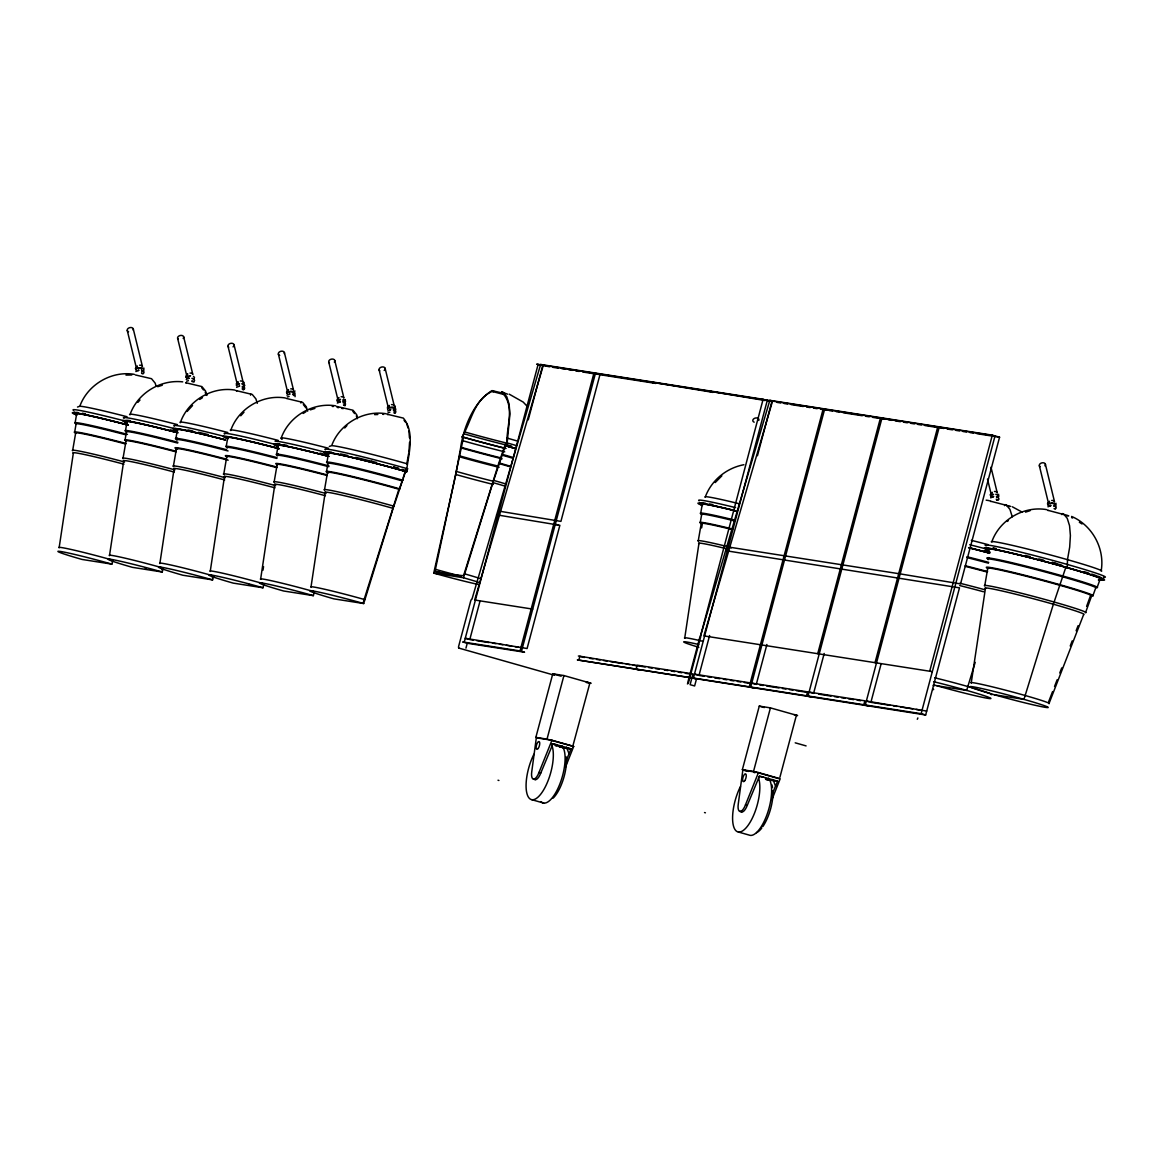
<?xml version="1.0" encoding="UTF-8"?>
<svg xmlns="http://www.w3.org/2000/svg" width="1163" height="1163" viewBox="0 0 1163 1163"><rect width="100%" height="100%" fill="white"/><g stroke="black" fill="none" stroke-linecap="round" stroke-linejoin="round"><path stroke-width="1.5" d="M1101.288 570.204C1104.777 548.18 1092.115 525.182 1071.588 516.43M408.925 452.029L409.565 442.289M444.382 573.868A38.495 1.614 14.9 0 1 435.006 571.266L463.557 437.172A57.118 2.399 14.9 0 0 505.803 448.395M59.197 547.351L73.4 452.712M109.555 555.231L123.772 460.592M159.927 563.11L174.145 468.471M210.299 570.989L224.517 476.35M260.672 578.869L274.875 484.23M311.044 586.748L325.247 492.109M684.774 637.76L698.992 543.121M971.279 682.594L985.497 587.955M262.998 570.175L263.55 566.585M75.144 422.649L76.7 413.679M74.708 431.938L76.118 423.71M72.702 450.183L75.711 432.752M125.517 430.528L127.072 421.558M125.081 439.818L126.491 431.604M123.074 458.077L126.084 440.646M175.889 438.422L177.445 429.438M173.447 465.956L176.456 448.525M226.262 446.301L227.803 437.317M223.819 473.835L226.814 456.405M276.634 454.181L278.175 445.196A60.65 2.544 14.9 0 1 275.98 443.554M274.192 481.715L277.187 464.284M326.992 462.06L328.548 453.076A58.092 2.428 14.9 0 1 405.567 471.524L406.774 470.695L406.512 471.669A60.65 2.544 14.9 0 0 344.495 455.707A60.65 2.544 14.9 0 0 328.373 454.151M326.556 471.335L327.966 463.121M324.55 489.594L327.559 472.163M700.737 513.072L702.292 504.088M700.3 522.347L701.711 514.133M698.294 540.606L701.304 523.176M984.799 585.44L987.809 568.009M701.638 527.886L702.496 522.943M406.716 464.342L408.606 453.788M406.512 471.669C408.009 455.809 415.656 432.854 403.372 418.113L387.119 414.202L387.875 414.653M511.749 446.418A60.65 2.544 14.9 0 0 506.545 444.92L506.85 445.981L509.932 413.941L509.103 404.128L506.792 396.772L503.157 392.338L501.704 391.975L501.427 393.007L503.87 393.719M237.121 383.368L238.153 381.769L236.351 383.528L236.554 385.665M1048.474 502.852L1049.506 501.253L1047.485 503.753L1048.532 505.701M111.866 564.128A40.516 1.701 14.9 0 0 60.767 551.509A40.516 1.701 14.9 0 0 82.108 559.461L111.866 564.128L112.913 560.217A40.516 1.701 14.9 0 0 59.226 547.817M162.239 572.007A40.516 1.701 14.9 0 0 111.139 559.388A40.516 1.701 14.9 0 0 132.48 567.355L162.239 572.007L163.285 568.096M250.539 395.144L250.815 394.097L252.269 394.475L255.904 398.894L257.285 403.314M212.611 579.886A40.516 1.701 14.9 0 0 161.512 567.268A40.516 1.701 14.9 0 0 182.838 575.234L212.611 579.886L213.658 575.976M300.897 403.023L301.188 401.991L302.627 402.354L306.276 406.774L307.657 411.193M262.983 587.766A40.516 1.701 14.9 0 0 211.884 575.147A40.516 1.701 14.9 0 0 233.211 583.114L262.983 587.766L264.016 583.855A40.516 1.701 14.9 0 0 210.329 571.455M313.356 595.645A40.516 1.701 14.9 0 0 262.242 583.041A40.516 1.701 14.9 0 0 283.583 590.993L313.356 595.645L314.388 591.734A40.516 1.701 14.9 0 0 260.701 579.334M363.714 603.539A40.516 1.701 14.9 0 0 312.614 590.92A40.516 1.701 14.9 0 0 333.955 598.872L363.714 603.539L393.123 508.376L405.567 471.524M478.473 584.495A40.516 1.701 14.9 0 1 433.741 573.097L455.3 476.714L460.635 447.886C462.859 430.557 472.338 402.791 491.978 390.594L504.19 393.472M505.716 448.555A61.159 2.559 14.9 0 1 462.06 436.939C471.32 421.806 473.777 400.072 491.571 391.669L493.228 391.727L493.505 390.695M433.741 573.097L463.499 577.764L492.908 482.601L505.353 445.749L506.545 444.92M464.211 642.194L538.12 364.426L549.619 366.81M465.956 648.14L467.25 643.255L524.557 652.225L520.021 650.931L593.93 373.163L598.465 374.457M479.941 601.387L469.779 639.577L473.268 640.115M528.249 419.858L542.641 365.72M651.236 382.133L655.758 383.412L599.948 374.69L560.915 521.387L499.087 511.139M538.571 738.156L535.852 737.386L552.774 673.813L563.924 675.558L591.095 683.277L586.326 682.521M535.852 737.386L547.017 739.13L563.924 675.558M565.465 767.231L573.693 746.428L551.96 740.25L539.007 772.436A10.133 3.736 -74.1 0 1 533.483 779.123L535.285 779.646M578.811 660.133L579.857 656.223L645.174 667.01M572.69 746.617L589.874 683.059L587.475 682.245M636.117 669.103L637.15 665.178L692.974 673.915L690.11 684.673L694.631 685.966L696.448 679.119L691.927 677.825M770.357 401.351L763.117 399.287L700.708 635.318A2.021 0.741 -74.1 0 1 700.62 637.077L688.656 682.07A2.021 0.741 -74.1 0 1 687.391 683.902M693.41 678.058L767.318 400.29L771.854 401.584L757.447 455.722M709.604 635.521L698.978 675.441L704.211 676.255M750.716 687.028L824.625 409.26L827.649 410.117M766.911 644.476L756.284 684.396L751.763 683.117L807.573 691.854L806.526 695.765L811.062 697.044M748.55 771.447L742.357 769.702L759.279 706.115L770.429 707.874L797.6 715.579L793.98 714.562M742.357 769.702L753.522 771.447L770.429 707.874M771.97 799.548L780.199 778.73L758.465 772.566L745.512 804.752A10.133 3.736 -74.1 0 1 739.988 811.44L741.79 811.948M779.922 777.233L796.379 715.376M817.72 653.708L880.435 417.997L884.97 419.276L881.481 418.738M808.023 695.997L881.932 418.229L884.941 419.087M824.204 653.446L813.591 693.366L809.055 692.087L864.865 700.809L863.833 704.72L868.354 706.014M875.027 662.677L937.741 426.966L942.263 428.246M865.316 704.952L939.224 427.199M881.045 664.146L870.883 702.336L890.073 705.33M900.191 573.897L960.536 583.913L999.569 437.215L992.315 435.151L929.775 670.964M725.756 550.681L959.49 587.838L925.661 714.983L577.328 659.901L921.125 713.689L995.034 435.921L536.637 364.193L541.158 365.487M1004.585 505.658L1004.861 504.626L1006.315 504.989L1009.949 509.409L1012.261 516.779M1061.892 514.628L1062.168 513.581L1063.622 513.959L1067.256 518.378L1069.567 525.749L1070.396 535.547L1069.684 547.119L1067.489 559.665L1067.314 567.602L1067.009 566.541M143.66 368.758L143.878 368.017M345.367 399.534L344.655 401.002M998.668 494.29L997.97 495.758M1055.975 503.259L1055.263 504.713M763.117 399.287L540.621 364.47L471.945 599.25A2.021 0.741 -74.1 0 0 470.681 601.097L458.702 646.09A2.021 0.741 -74.1 0 0 458.76 648.067L458.934 648.154M992.315 435.151L769.819 400.334L700.708 635.318A2.021 0.741 -74.1 0 0 699.879 636.961L687.914 681.954A2.021 0.741 -74.1 0 0 687.755 683.364M399.04 488.765L363.496 601.46M399.738 487.893L402.631 479.549M1065.817 567.37L1053.373 604.208L1023.963 699.37L994.191 694.718M975.19 662.387L966.657 690.4L936.898 685.748M403.139 477.92L404.68 473.007M1086.62 606.359L1090.618 595.354A53.018 2.224 14.9 0 0 1090.589 594.744M1048.648 701.711L1052.573 691.578M1054.536 686.504L1057.152 679.759M1059.769 672.999L1061.732 667.925M1070.236 645.959L1072.199 640.886M1076.124 630.753L1078.086 625.679M141.973 371.593C139.894 368.671 145.927 371.826 143.442 373.512M343.463 403.11C341.37 399.781 348.377 404.361 344.175 405.407M393.821 410.99C391.757 408.082 397.79 411.222 395.289 412.923M534.413 779.166A10.133 3.736 -74.1 0 0 540.81 772.959L552.992 743.695L571.106 748.841L565.669 761.881M740.918 811.469A10.133 3.736 -74.1 0 0 747.315 805.261L759.497 776.012L777.611 781.158L772.857 792.57M295.053 396.714C296.289 394.955 290.852 392.76 293.207 394.94M162.02 569.928L162.907 568.038M212.393 577.822L213.28 575.918M192.273 381.711L191.866 380.81L193.945 382.133M242.645 389.605L242.238 388.689L243.692 389.62M996.706 500.119L996.298 499.203L997.752 500.134M80.145 405.364C88.344 384.168 111.808 370.604 134.254 374.326M130.518 413.243C138.528 392.585 160.756 379.4 182.707 381.857M180.89 421.122C189.075 399.927 212.553 386.363 234.984 390.085M231.248 429.002C239.447 407.806 262.911 394.257 285.357 397.979M281.62 436.895C289.82 415.685 313.283 402.136 335.729 405.858M331.993 444.775C340.192 423.565 363.656 410.016 386.101 413.737M705.737 495.787C712.149 479.694 726.919 467.904 743.898 464.72M992.243 540.606C1000.442 519.41 1023.905 505.847 1046.337 509.568M186.909 374.922L187.781 373.89L185.76 376.39L186.807 378.338M243.91 385.229L244.186 382.394M395.027 408.882L395.304 406.032M141.581 369.819L141.421 368.206M343.07 401.351L342.911 399.723M393.428 409.231L393.588 407.879M135.824 369.572C137.423 366.549 146.073 367.334 143.412 371.404M186.182 377.452L190.558 375.649M193.77 379.283L194.454 377.437L193.48 376.361M236.554 385.346L238.749 383.863M286.927 393.225C288.671 389.561 298.528 391.873 293.774 395.565M337.299 401.104L340.555 399.374M344.888 402.936L345.556 401.09L343.754 399.621M387.672 408.983C389.416 405.335 399.272 407.632 394.504 411.324M990.614 495.86L992.795 494.377M998.203 497.691L998.872 495.845L997.069 494.362M1047.907 504.829C1049.52 501.805 1058.17 502.59 1055.495 506.661M137.845 402.398L139.996 400.014M187.127 411.455L192.535 405.524M240.741 415.787L243.983 412.225M344.713 427.984L346.879 425.614M715.216 482.558L721.845 475.841M242.456 387.613C241.104 384.023 247.239 388.326 243.43 389.649M135.853 371.549L138.964 370.227L138.092 370.619M186.225 379.429L189.322 378.106L188.464 378.498M193.814 381.406C196.765 379.908 190.412 377.394 192.258 378.6M236.583 387.308L239.694 385.985L238.837 386.378M286.956 395.187L290.067 393.864L289.209 394.257M337.328 403.081L340.439 401.744L339.567 402.136M387.701 410.961L390.812 409.638L389.939 410.016M990.643 497.837L993.754 496.499L992.882 496.892M1047.936 506.792L1051.047 505.469L1050.189 505.861M1055.524 508.769C1058.374 507.199 1051.657 504.073 1054.187 506.545M293.556 393.748L294.922 390.928M435.006 571.266L452.233 575.045L447.697 573.955M137.961 368.584L140.999 368.002M238.706 384.357L239.563 383.834M289.078 392.236L291.041 391.495L293.032 392.44M339.436 400.116L340.294 399.592M389.809 407.995L393.283 407.602M992.751 494.871L993.609 494.348M1050.058 503.841L1052.021 503.099L1054.012 504.044M243.401 387.672L244.812 385.331L243.023 383.848M199.731 399.432L202.449 397.688M303.194 413.447L305.927 411.702M1007.114 521.46L1008.35 520.675M997.476 500.163C1001.968 499.261 994.656 495.104 996.851 497.284M188.711 376.172L190.296 375.736M188.391 380.679L186.56 381.217M289.136 396.438L287.305 396.976M389.881 412.196L388.035 412.749M77.499 407.035L79.665 406.28A57.118 2.399 14.9 0 1 127.058 416.732M329.347 446.432L331.528 445.691A57.118 2.399 14.9 0 1 407.239 463.833M157.703 386.698L162.268 385.244M310.332 409.856L314.911 408.417M1025.519 512.127L1030.098 510.688M125.982 375.097L131.768 374.98M374.631 414.639L377.83 414.508M341.835 408.489L343.347 408.576M450.212 574.348L463.281 575.685L464.168 573.781L498.825 462.99L505.512 443.743L506.995 443.975C505.992 427.461 515.325 407.719 502.983 393.443L501.427 393.007M507.577 394.17L501.704 391.975M135.286 374.922L151.524 378.702L155.159 383.136L156.089 386.087M286.389 398.444L301.188 401.991M332.255 406.41L333.258 406.512M382.627 414.29L383.63 414.391M986.151 500.163L989.044 500.613M553.108 367.363L558.342 368.177M561.831 368.715L565.32 369.267M568.809 369.819L572.298 370.357M575.787 370.91L579.276 371.448M582.765 372L594.976 373.904M765.123 400.537L710.026 391.335M777.088 402.398L780.577 402.95M784.066 403.488L787.555 404.041M791.044 404.579L803.24 406.498M806.729 407.035L810.218 407.588M813.707 408.126L817.196 408.678M820.685 409.231L825.919 410.045M829.146 410.554L832.635 411.091M836.124 411.644L839.613 412.182M843.102 412.734L862.292 415.729M865.781 416.281L869.27 416.819M872.759 417.372L877.992 418.186M888.198 419.785L891.687 420.337M895.176 420.875L900.409 421.704M903.898 422.242L907.387 422.794M910.876 423.332L914.365 423.884M917.84 424.422L921.329 424.975M924.818 425.513L937.029 427.432M947.234 429.031L952.468 429.845M955.957 430.383L959.446 430.935M962.935 431.488L966.424 432.025M969.913 432.578L973.402 433.116M976.891 433.668L999.569 437.215M462.06 436.939L463.557 437.172M405.727 469.518L407.21 469.75M784.095 555.74L728.285 547.003L731.309 547.86M785.592 555.972L841.401 564.709M842.884 564.942L898.708 573.664M496.557 514.816L559.868 525.298L527.086 648.532L465.258 638.283L468.267 639.141M532.698 609.107L474.664 600.021L543.325 365.255L540.621 364.47M932.319 671.633L703.862 635.885L772.537 401.104L769.819 400.334M750.266 682.885L694.456 674.147L697.48 675.005M476.757 640.668L488.969 642.572M492.458 643.124L495.947 643.662M499.436 644.215L502.925 644.753M506.414 645.305L511.647 646.119M515.122 646.672L518.611 647.21M589.612 658.316L593.101 658.869M596.59 659.421L600.079 659.959M603.568 660.511L607.057 661.049M610.546 661.602L622.757 663.506M626.246 664.058L629.735 664.596M633.224 665.149L636.713 665.687M648.663 667.562L652.152 668.114M655.641 668.652L659.13 669.205M664.364 670.019L667.853 670.557M671.327 671.109L674.816 671.662M678.305 672.199L681.794 672.752M685.283 673.29L688.772 673.842M707.7 676.793L711.189 677.346M714.678 677.898L719.912 678.712M723.401 679.25L726.89 679.803M730.379 680.355L733.868 680.893M737.357 681.445L740.846 681.983M744.335 682.536L749.568 683.35M759.773 684.949L763.262 685.487M766.751 686.039L778.963 687.944M782.452 688.496L785.941 689.034M789.43 689.586L792.919 690.139M796.393 690.677L806.86 692.319M818.825 694.18L831.022 696.099M834.511 696.637L838 697.189M841.489 697.727L844.978 698.28M848.467 698.832L853.7 699.646M857.189 700.184L860.678 700.737M893.562 705.883L897.051 706.421M900.54 706.973L912.751 708.878M916.24 709.43L919.715 709.968M551.96 740.25L536.332 737.807L531.811 771.316A10.133 3.736 -74.1 0 0 533.483 779.123M758.465 772.566L742.837 770.124L738.316 803.633A10.133 3.736 -74.1 0 0 739.988 811.44M573.693 746.428L547.017 739.13M551.218 743.927L556.932 744.814M759.148 776.462L763.437 777.131M559.519 747.024L571.106 748.841M766.024 779.341L777.611 781.158M562.761 747.78L570.67 749.016M766.112 779.588L772.436 780.577M1066.645 515.514L1068.041 515.776M337.197 407.428L338.593 407.69M755.296 772.566L754.293 772.639M1007.347 506.109L1009.339 506.545M765.53 778.905L768.51 779.472L765.487 778.338M559.025 746.602L562.005 747.155L558.981 746.035M503.913 394.504L493.228 391.727M450.386 575.016L447.392 574.217M555.274 745.672L557.251 746.181M250.815 394.097L236.016 390.564L236.758 391.001M248.853 584.422L249.841 584.698M555.231 744.96L557.208 745.512M940.736 427.621L943.76 428.478M826.152 409.885L823.142 409.027L749.234 686.795L753.755 688.074M708.529 391.102L713.064 392.382L652.719 382.365M599.948 374.69L595.427 373.396L521.518 651.164L462.729 641.961L467.25 643.255M555.362 524.208L558.385 525.065M926.693 711.073L866.362 701.042L869.372 701.9M921.125 713.689L925.661 714.983M634.62 668.87L639.156 670.15M759.279 706.115L764.324 707.555M578.36 655.99L584.378 657.502M552.774 673.813L561.177 676.197M795.216 742.823L806.09 745.905M458.76 648.067L554.533 675.267M753.522 771.447L778.672 778.614M745.512 804.752L747.315 805.261M704.516 812.544L705.418 812.806M539.007 772.436L540.81 772.959M738.403 832.025L750.179 835.368A30.383 11.223 -74.1 0 0 768.031 811.6A30.383 11.223 -74.1 0 0 768.409 778.149M498.011 780.228L498.912 780.489M531.898 799.722L543.673 803.066M450.372 574.682L451.971 575.162M145.244 568.213L146.131 568.474M571.44 746.079L572.952 746.631M1012.362 506.806L1022.219 512.171M1010.72 506.443L990.062 501.079L990.818 501.529M509.205 394.155L523.205 402.078L526.548 405.64M1071.574 517.593L1072.606 518.029M1048.11 510.484L1047.369 510.164L1068.768 515.849M186.385 383.121L185.644 382.685L201.897 386.581L205.531 391.015L206.927 395.435M995.79 494.275L996.531 494.755M241.744 383.761L242.486 384.241M1079.337 522.274L1082.026 523.975M1055.045 509.103L1054.085 508.624M394.795 413.272L393.835 412.778M345.048 405.785L343.478 404.898M142.947 373.861L141.508 372.916L142.031 373.614M991.225 496.732L990.178 494.784L992.199 492.283L991.239 494.435L987.489 479.054M337.924 401.976L336.863 400.028L338.884 397.528L337.924 399.679L328.751 362.071M287.552 394.097L286.505 392.149L288.511 389.649L287.552 391.8L278.393 354.192M136.434 370.445L135.388 368.511L137.408 366.011L136.449 368.162L127.276 330.539M404.07 420.337L405.829 422.562M352.825 411.339L354.584 413.563M303.339 404.579L305.971 407.908M201.722 387.701L203.481 389.925M772.944 779.428L775.561 786.086M566.439 747.111L569.056 753.769M387.672 409.303L387.453 407.166L389.256 405.422L388.297 407.573L379.123 369.95M357.564 417.604L356.648 414.653L353 410.234L336.761 406.454M406.716 423.666L408.039 428.057M356.343 415.787L357.23 418.724M205.226 392.149L206.113 395.071M1045.363 464.153L1054.55 501.82M1039.373 465.796L1048.532 503.405M990.978 467.177L997.243 492.865M385.113 368.308L394.301 405.989M334.74 360.428L343.928 398.109M284.383 352.549L293.556 390.23M234.01 344.67L243.183 382.336M228.021 346.312L237.179 383.921M183.638 336.79L192.825 374.457M177.648 338.418L186.821 376.042M133.265 328.911L142.453 366.578M408.925 430.979L409.463 437.84M917.854 717.934A2.021 0.741 -74.1 0 1 917.273 719.272M506.777 443.132A56.1 2.355 14.9 0 1 465.287 432.113M505.658 444.906A58.455 2.442 14.9 0 1 463.935 433.799M506.298 445.894A60.65 2.544 14.9 0 1 514.831 448.366M506.85 445.981A62.177 2.602 14.9 0 1 515.602 448.511M507.635 443.059A62.177 2.602 14.9 0 1 516.387 445.574M507.024 438.058A57.118 2.399 14.9 0 1 516.59 440.821M498.215 466.145A54.239 2.268 14.9 0 1 459.676 455.881M499.087 467.308A53.018 2.224 14.9 0 1 459.865 456.899M502.14 458.818A54.966 2.297 14.9 0 1 461.493 448.017M501.049 457.931A55.984 2.341 14.9 0 1 461.275 447.348M493.403 484.462A50.271 2.108 14.9 0 1 456.216 474.591M493.228 481.249A51.681 2.166 14.9 0 1 456.507 471.48M504.742 451.855A56.783 2.384 14.9 0 1 462.743 440.704M492.908 482.601A51.187 2.137 14.9 0 1 504.102 485.858M493.97 480.493A52.524 2.195 14.9 0 1 505.469 483.852M463.499 577.764A40.516 1.701 14.9 0 1 479.621 582.59M464.546 573.839A40.516 1.701 14.9 0 1 480.653 578.68M505.992 444.833A59.139 2.471 14.9 0 1 511.066 446.287M505.353 445.749A58.092 2.428 14.9 0 1 515.078 448.569M502.721 454.471A57.278 2.399 14.9 0 1 512.316 457.248M502.067 455.155A56.057 2.341 14.9 0 1 512.912 458.295M499.654 463.121A55.301 2.311 14.9 0 1 510.164 466.174M499.087 463.572A54.109 2.268 14.9 0 1 509.365 466.552M449.238 575.162A38.495 1.614 14.9 0 1 445.996 574.304M461.246 576.223A39.513 1.657 14.9 0 1 435.151 569.245M933.293 689.179A40.516 1.701 14.9 0 1 933.322 689.644M933.366 685.022A39.513 1.657 14.9 0 1 933.38 685.472M934.325 685.269A40.516 1.701 14.9 0 1 934.354 685.734M1103.571 577.284A61.159 2.559 14.9 0 1 1103.614 577.982M988.623 549.997A60.65 2.544 14.9 0 1 1044.301 561.351A60.65 2.544 14.9 0 1 1100.431 579.668M989.03 550.346A62.177 2.602 14.9 0 1 1044.301 561.293A62.177 2.602 14.9 0 1 1100.053 579.814M985.701 545.636A62.177 2.602 14.9 0 1 1045.086 558.356A62.177 2.602 14.9 0 1 1104.85 577.27M991.806 542.191A57.118 2.399 14.9 0 1 1046.351 553.864A57.118 2.399 14.9 0 1 1101.245 571.237M988.884 549.009A60.65 2.544 14.9 0 1 986.587 547.279M993.129 548.093A60.65 2.544 14.9 0 1 996.342 548.718M1025.315 555.42A60.65 2.544 14.9 0 1 1030.229 556.655M1052.224 562.427A60.65 2.544 14.9 0 1 1057.24 563.808M993.071 548.238A59.139 2.471 14.9 0 1 995.921 548.762M1038.748 558.909A59.139 2.471 14.9 0 1 1043.734 560.217M1052.035 562.441A59.139 2.471 14.9 0 1 1061.775 565.131M1084.265 571.702A59.139 2.471 14.9 0 1 1088.655 573.068M1091.737 574.071A59.139 2.471 14.9 0 1 1096.258 575.627M1097.479 576.063A59.139 2.471 14.9 0 1 1101.419 578.433M988.826 549.59A58.092 2.428 14.9 0 1 1044.316 561.467A58.092 2.428 14.9 0 1 1100.154 579.13L1097.043 587.693A57.278 2.399 14.9 0 0 1041.99 570.277A57.278 2.399 14.9 0 0 987.285 558.56M988.259 559.607A56.057 2.341 14.9 0 1 1041.786 571.077A56.057 2.341 14.9 0 1 1095.662 588.115L1092.813 595.95A55.301 2.311 14.9 0 0 1039.664 579.13A55.301 2.311 14.9 0 0 986.835 567.82M987.838 568.634A54.109 2.268 14.9 0 1 1039.518 579.697A54.109 2.268 14.9 0 1 1091.534 596.154L1085.486 612.756A52.524 2.195 14.9 0 0 1034.997 596.779A52.524 2.195 14.9 0 0 984.843 586.036M985.526 588.536A51.187 2.137 14.9 0 1 1034.43 599.018A51.187 2.137 14.9 0 1 1083.64 614.587L1048.953 703.673A40.516 1.701 14.9 0 0 1010.007 691.345A40.516 1.701 14.9 0 0 971.309 683.059M1098.454 579.697A56.783 2.384 14.9 0 1 1098.497 580.352M933.613 681.692A40.516 1.701 14.9 0 1 990.934 698.469A40.516 1.701 14.9 0 1 933.802 684.862M934.645 677.782A40.516 1.701 14.9 0 1 975.19 688.67A40.516 1.701 14.9 0 1 991.661 694.704M990.658 693.991A39.513 1.657 14.9 0 1 990.687 694.442M702.379 504.19A60.65 2.544 14.9 0 1 700.126 503.143M702.118 505.164A60.65 2.544 14.9 0 1 735.379 510.775M702.525 505.512A62.177 2.602 14.9 0 1 734.812 510.572M699.196 500.802A62.177 2.602 14.9 0 1 735.598 507.635M705.301 497.357A57.118 2.399 14.9 0 1 738.738 503.623M699.036 543.717A51.187 2.137 14.9 0 1 727.311 548.921M698.338 541.217A52.524 2.195 14.9 0 1 727.355 546.552M702.336 504.757A58.092 2.428 14.9 0 1 736.339 511.139M700.78 513.726A57.278 2.399 14.9 0 1 734.318 520.006M701.754 514.773A56.057 2.341 14.9 0 1 734.565 520.922M700.33 522.987A55.301 2.311 14.9 0 1 732.719 529.049M701.333 523.801A54.109 2.268 14.9 0 1 731.236 529.296M698.832 647.297A40.516 1.701 14.9 0 1 698.658 644.476M701.594 503.521A59.139 2.471 14.9 0 1 701.551 502.838M702.394 502.852A59.139 2.471 14.9 0 1 705.374 503.201M709.415 503.928A59.139 2.471 14.9 0 1 712.788 504.597M684.803 638.225A40.516 1.701 14.9 0 1 702.481 641.206M754.191 422.169A3.111 2.152 -13.7 0 1 753.159 419.45A3.111 2.152 -13.7 0 1 757.069 417.982A3.111 2.152 -13.7 0 1 758.77 420.468M994.423 491.484A3.111 2.122 -12.8 0 1 996.982 492.356M969.375 547.831A60.65 2.544 14.9 0 1 989.582 553.079M968.924 547.657A62.177 2.602 14.9 0 1 989.64 553.021M969.709 544.72A62.177 2.602 14.9 0 1 988.666 549.619M971.309 540.33A57.118 2.399 14.9 0 1 988.245 544.691M967.064 557.615A56.057 2.341 14.9 0 1 988.434 563.168M966.889 556.714A57.278 2.399 14.9 0 1 988.724 562.383M965.174 565.727A55.301 2.311 14.9 0 1 987.605 571.571M965.406 566.396A54.109 2.268 14.9 0 1 987.358 572.109M959.809 583.215A52.524 2.195 14.9 0 1 984.32 589.597M959.693 585.556A51.187 2.137 14.9 0 1 983.578 591.778M968.575 547.744A58.092 2.428 14.9 0 1 989.48 553.152M1051.715 500.453A3.111 2.122 -12.8 0 1 1054.274 501.326M1040.085 466.712A3.111 2.152 -13.7 0 1 1040.129 463.761A3.111 2.152 -13.7 0 1 1044.258 463.019A3.111 2.152 -13.7 0 1 1044.926 465.84M988.681 558.255A55.984 2.341 14.9 0 1 988.652 557.615M758.552 778.149A30.383 11.223 -74.1 0 1 751.967 818.868A30.383 11.223 -74.1 0 1 733.868 827.227A30.383 11.223 -74.1 0 1 740.453 786.508M771.81 784.72A27.345 10.104 -74.1 0 1 772.537 787.584M772.886 790.564A27.345 10.104 -74.1 0 1 762.826 826.588M761.78 828.041A27.345 10.104 -74.1 0 1 756.517 832.723M552.047 745.846A30.383 11.223 -74.1 0 1 545.462 786.566A30.383 11.223 -74.1 0 1 527.362 794.91A30.383 11.223 -74.1 0 1 533.933 754.191M561.903 745.832A30.383 11.223 -74.1 0 1 560.232 783.004A30.383 11.223 -74.1 0 1 541.042 801.612M566.265 756.924A27.345 10.104 -74.1 0 1 553.123 798.152M240.363 380.97A3.111 2.122 -12.8 0 1 242.922 381.842M228.733 347.228A3.111 2.152 -13.7 0 1 228.966 344.117A3.111 2.152 -13.7 0 1 233.298 343.754A3.111 2.152 -13.7 0 1 233.051 346.865M177.532 429.525A60.65 2.544 14.9 0 1 175.279 428.493M177.27 430.514A60.65 2.544 14.9 0 1 225.302 439.861M177.677 430.862A62.177 2.602 14.9 0 1 225.113 439.745M174.348 426.152A62.177 2.602 14.9 0 1 224.168 436.372M180.454 422.707A57.118 2.399 14.9 0 1 227.788 432.491M176.907 440.123A56.057 2.341 14.9 0 1 228.064 450.968M175.933 439.076A57.278 2.399 14.9 0 1 226.596 449.718M177.532 449.281A55.301 2.311 14.9 0 1 226.552 459.181M176.485 449.151A54.109 2.268 14.9 0 1 228.166 460.214M173.491 466.552A52.524 2.195 14.9 0 1 225.317 477.746M174.174 469.052A51.187 2.137 14.9 0 1 224.706 479.956M177.474 430.106A58.092 2.428 14.9 0 1 225.637 440.065M187.941 429.947A59.139 2.471 14.9 0 1 192.854 430.993M198.466 432.258A59.139 2.471 14.9 0 1 207.973 434.526M177.328 438.771A55.984 2.341 14.9 0 1 177.299 438.131M159.956 563.575A40.516 1.701 14.9 0 1 212.073 575.525M139.618 365.211A3.111 2.122 -12.8 0 1 142.191 366.083M128.599 331.76A3.111 2.152 -13.7 0 1 127.581 329.027A3.111 2.152 -13.7 0 1 131.477 327.573A3.111 2.152 -13.7 0 1 133.178 330.045M76.787 413.766A60.65 2.544 14.9 0 1 74.505 412.022M76.525 414.74A60.65 2.544 14.9 0 1 127.945 424.989M76.932 415.089A62.177 2.602 14.9 0 1 127.828 424.888M73.603 410.394A62.177 2.602 14.9 0 1 125.153 421.05M76.162 424.364A56.057 2.341 14.9 0 1 125.749 434.788M75.188 423.317A57.278 2.399 14.9 0 1 127.465 434.381M74.752 432.563A55.301 2.311 14.9 0 1 125.808 443.408M75.755 433.377A54.109 2.268 14.9 0 1 125.706 443.99M72.746 450.793A52.524 2.195 14.9 0 1 124.572 461.987M73.443 453.294A51.187 2.137 14.9 0 1 123.961 464.197M76.743 414.333A58.092 2.428 14.9 0 1 128.134 425.149M76.002 413.098A59.139 2.471 14.9 0 1 78.095 412.545M82.34 413.228A59.139 2.471 14.9 0 1 85.451 413.824M189.991 373.09A3.111 2.122 -12.8 0 1 192.564 373.963M178.361 339.349A3.111 2.152 -13.7 0 1 178.404 336.398A3.111 2.152 -13.7 0 1 182.533 335.656A3.111 2.152 -13.7 0 1 183.202 338.477M127.16 421.646A60.65 2.544 14.9 0 1 124.921 420.613M126.898 422.634A60.65 2.544 14.9 0 1 174.93 431.982M127.305 422.969A62.177 2.602 14.9 0 1 178.201 432.767M123.976 418.273A62.177 2.602 14.9 0 1 175.526 428.929M130.082 414.828A57.118 2.399 14.9 0 1 177.43 424.611M126.534 432.243A56.057 2.341 14.9 0 1 177.692 443.074M125.56 431.197A57.278 2.399 14.9 0 1 177.837 442.26M125.11 440.443A55.301 2.311 14.9 0 1 176.18 451.302M126.127 441.257A54.109 2.268 14.9 0 1 176.078 451.869M123.118 458.673A52.524 2.195 14.9 0 1 174.944 469.867M123.816 461.173A51.187 2.137 14.9 0 1 174.334 472.076M127.116 422.227A58.092 2.428 14.9 0 1 175.264 432.185M126.374 420.991A59.139 2.471 14.9 0 1 126.331 420.308M127.174 420.308A59.139 2.471 14.9 0 1 130.154 420.672M170.496 429.859A59.139 2.471 14.9 0 1 175.395 431.124M109.584 555.696A40.516 1.701 14.9 0 1 161.701 567.646M290.735 388.849A3.111 2.122 -12.8 0 1 293.294 389.721M279.702 355.398A3.111 2.152 -13.7 0 1 278.684 352.68A3.111 2.152 -13.7 0 1 282.58 351.211A3.111 2.152 -13.7 0 1 284.295 353.683M227.643 438.393A60.65 2.544 14.9 0 1 279.047 448.627M228.035 438.742A62.177 2.602 14.9 0 1 278.931 448.525M224.721 434.032A62.177 2.602 14.9 0 1 274.541 444.251M230.826 430.586A57.118 2.399 14.9 0 1 278.161 440.37M227.279 448.002A56.057 2.341 14.9 0 1 276.852 458.426M226.305 446.955A57.278 2.399 14.9 0 1 276.968 457.611M225.855 456.216A55.301 2.311 14.9 0 1 276.91 467.061M226.858 457.03A54.109 2.268 14.9 0 1 276.823 467.642M223.848 474.431A52.524 2.195 14.9 0 1 275.689 485.625M224.546 476.946A51.187 2.137 14.9 0 1 275.064 487.849M227.846 437.986A58.092 2.428 14.9 0 1 279.236 448.787M341.108 396.728A3.111 2.122 -12.8 0 1 343.667 397.601M329.478 362.987A3.111 2.152 -13.7 0 1 329.522 360.036A3.111 2.152 -13.7 0 1 333.636 359.309A3.111 2.152 -13.7 0 1 334.319 362.129M282.013 439.294A56.1 2.355 14.9 0 1 281.969 438.64M276.852 443.554A60.65 2.544 14.9 0 1 279.905 443.932M278.001 446.272A60.65 2.544 14.9 0 1 326.047 455.634M278.408 446.621A62.177 2.602 14.9 0 1 329.303 456.419M275.05 441.199A62.177 2.602 14.9 0 1 326.629 452.581M281.199 438.466A57.118 2.399 14.9 0 1 328.533 448.264M277.637 455.881A56.057 2.341 14.9 0 1 328.795 466.726M276.663 454.835A57.278 2.399 14.9 0 1 328.94 465.912M276.227 464.095A55.301 2.311 14.9 0 1 327.283 474.94M277.23 464.909A54.109 2.268 14.9 0 1 327.196 475.522M274.221 482.325A52.524 2.195 14.9 0 1 326.062 493.505M274.919 484.826A51.187 2.137 14.9 0 1 325.436 495.729M278.219 445.865A58.092 2.428 14.9 0 1 326.381 455.823M277.477 444.629A59.139 2.471 14.9 0 1 279.571 444.077M283.816 444.76A59.139 2.471 14.9 0 1 286.941 445.356M319.985 453.09A59.139 2.471 14.9 0 1 326.498 454.762M278.073 454.544A55.984 2.341 14.9 0 1 278.03 453.89M391.48 404.608A3.111 2.122 -12.8 0 1 394.039 405.494M379.836 370.866A3.111 2.152 -13.7 0 1 380.083 367.755A3.111 2.152 -13.7 0 1 384.401 367.392A3.111 2.152 -13.7 0 1 384.168 370.503M328.635 453.177A60.65 2.544 14.9 0 1 326.396 452.131M371.651 461.231A60.65 2.544 14.9 0 1 376.667 462.525M393.646 467.046A60.65 2.544 14.9 0 1 398.676 468.427M401.976 469.343A60.65 2.544 14.9 0 1 406.774 470.695M328.78 454.5A62.177 2.602 14.9 0 1 341.617 454.98A62.177 2.602 14.9 0 1 407.065 471.756M325.451 449.805A62.177 2.602 14.9 0 1 407.85 468.834M328.01 463.761A56.057 2.341 14.9 0 1 402.282 480.93M327.036 462.714A57.278 2.399 14.9 0 1 402.936 480.246M328.635 472.919A55.301 2.311 14.9 0 1 343.347 474.344A55.301 2.311 14.9 0 1 399.883 488.896M327.603 472.789A54.109 2.268 14.9 0 1 399.302 489.347M324.593 490.204A52.524 2.195 14.9 0 1 394.184 506.268M325.291 492.705A51.187 2.137 14.9 0 1 393.123 508.376M327.85 452.509A59.139 2.471 14.9 0 1 331.629 452.203M340.599 453.919A59.139 2.471 14.9 0 1 347.635 455.46M355.776 457.364A59.139 2.471 14.9 0 1 371.971 461.391M393.428 467.046A59.139 2.471 14.9 0 1 398.313 468.398M311.073 587.213A40.516 1.701 14.9 0 1 364.76 599.614M985.323 692.13A40.516 1.701 14.9 0 0 1047.921 707.584A40.516 1.701 14.9 0 0 993.987 691.418A40.516 1.701 14.9 0 0 985.323 692.13M989.844 552.091A60.65 2.544 14.9 0 0 984.698 550.739A59.139 2.471 14.9 0 1 989.771 552.149M744.756 780.678A4.056 1.497 -74.1 0 0 745.832 774.02A4.056 1.497 -74.1 0 0 742.735 778.527A4.056 1.497 -74.1 0 0 744.756 780.678M538.251 748.361A4.056 1.497 -74.1 0 0 539.327 741.718A4.056 1.497 -74.1 0 0 536.23 746.224A4.056 1.497 -74.1 0 0 538.251 748.361"/></g></svg>
